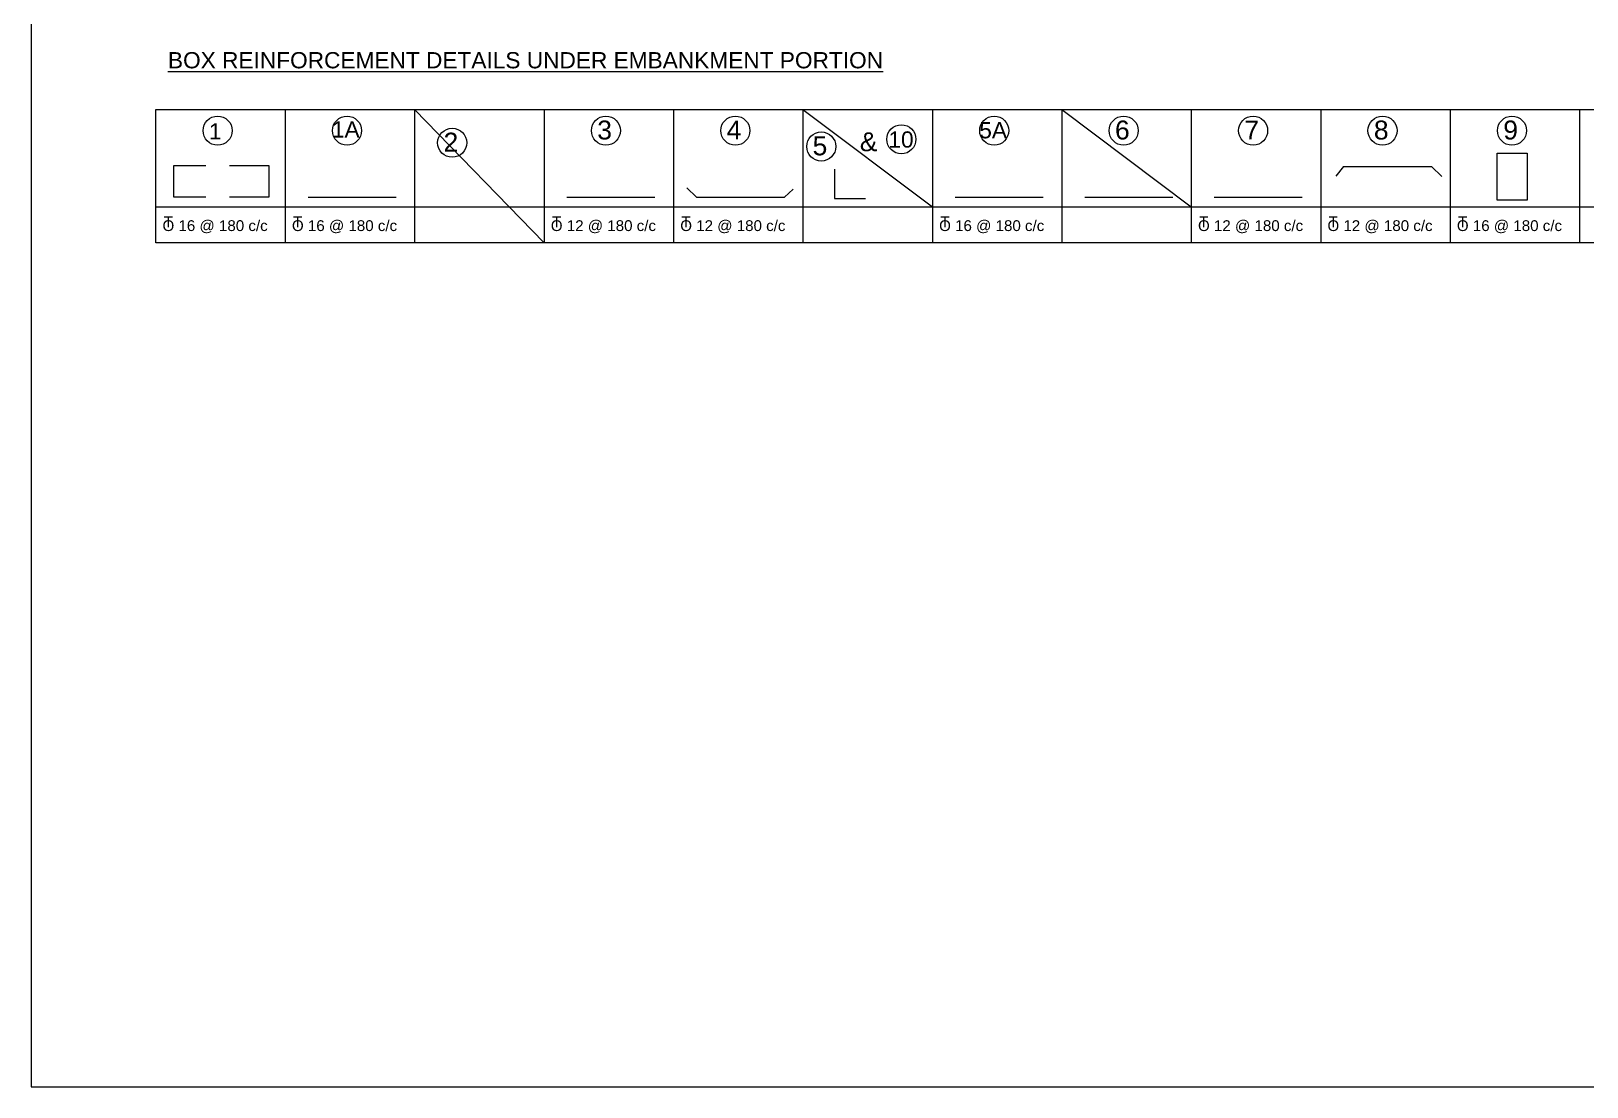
# Model space of a CAD drawing. Header units: millimetres. Extents: x 5124 to 6568637, y 2311 to 91879094.
# Drawn here: x 3687079 to 3698587, y 45931147 to 45938959 of the extents above; entities that cross this region are included whole.
import ezdxf

# ---------------------------------------------------------------- set-up
doc = ezdxf.new("R2010")
doc.units = ezdxf.units.MM
doc.header["$MEASUREMENT"] = 0
for name, color, linetype in [('DIMENSION', 7, 'Continuous'), ('DRAWING', 7, 'Continuous'), ('TEXT', 7, 'Continuous')]:
    doc.layers.add(name, color=color, linetype=linetype)
doc.styles.get("Standard").update_dxf_attribs({"font": 'arial.ttf', "height": 120})

msp = doc.modelspace()

# ---------------------------------------------------------------- linework, layer by layer
at = {"layer": 'DIMENSION', "linetype": 'Continuous'}
msp.add_lwpolyline([(3694703.2, 45938380.3), (3695660.7, 45937659.8)], dxfattribs=at)
at = {"layer": 'DRAWING', "linetype": 'Continuous'}
for p, q in [((3688000.8, 45938380.3), (3706193.1, 45938380.3)), ((3688000.8, 45937392.5), (3688000.8, 45938380.3)), ((3688134, 45937965.1), (3688370.1, 45937965.1)), ((3688134, 45937730.9), (3688134, 45937965.1)), ((3688547, 45937965.1), (3688837.3, 45937965.1)), ((3688837.3, 45937965.1), (3688837.3, 45937730.9)), ((3688370.1, 45937730.9), (3688134, 45937730.9)), ((3688837.3, 45937730.9), (3688547, 45937730.9)), ((3706193.1, 45937392.5), (3688000.8, 45937392.5))]:
    msp.add_line(p, q, dxfattribs=at)
for points in [[(3722970.4, 45956413.9), (3687078.7, 45956413.9), (3687078.7, 45931147.2), (3722970.4, 45931147.2)], [(3697922.5, 45938055.7), (3698145.7, 45938055.7), (3698145.7, 45937709.3), (3697922.5, 45937709.3)]]:
    msp.add_lwpolyline(points, close=True, dxfattribs=at)
for points in [[(3688958.3, 45938380.3), (3688958.3, 45937392.5)], [(3689915.8, 45938380.3), (3689915.8, 45937392.5)], [(3689915.8, 45938380.3), (3690873.3, 45937392.5)], [(3690873.3, 45938380.3), (3690873.3, 45937392.5)], [(3691830.8, 45938380.3), (3691830.8, 45937392.5)], [(3692788.3, 45938380.3), (3692788.3, 45937392.5)], [(3692788.3, 45938380.3), (3693745.8, 45937659.8)], [(3693745.8, 45938380.3), (3693745.8, 45937392.5)], [(3694703.2, 45938380.3), (3694703.2, 45937392.5)], [(3695660.7, 45938380.3), (3695660.7, 45937392.5)], [(3696618.2, 45938380.3), (3696618.2, 45937392.5)], [(3697575.7, 45938380.3), (3697575.7, 45937392.5)], [(3698533.2, 45938380.3), (3698533.2, 45937392.5)], [(3693021.9, 45937938.8), (3693021.9, 45937720.9), (3693250, 45937720.9)], [(3696787.4, 45937957.6), (3696731.3, 45937886.6)], [(3696787.4, 45937957.6), (3697438.6, 45937957.6)], [(3697438.6, 45937957.6), (3697514, 45937884.4)], [(3689127.5, 45937730.9), (3689778.7, 45937730.9)], [(3691042.5, 45937730.9), (3691693.7, 45937730.9)], [(3692000, 45937730.9), (3691930.4, 45937800.5)], [(3692000, 45937730.9), (3692651.2, 45937730.9)], [(3692651.2, 45937730.9), (3692716.1, 45937790.1)], [(3693914.9, 45937730.9), (3694566.1, 45937730.9)], [(3694872.4, 45937730.9), (3695523.6, 45937730.9)], [(3695829.9, 45937730.9), (3696481.1, 45937730.9)], [(3688000.8, 45937659.8), (3706193.1, 45937659.8)]]:
    msp.add_lwpolyline(points, dxfattribs=at)
for centre in [(3688458.3, 45938222.9), (3689415.8, 45938222.9), (3691330.8, 45938222.9), (3692288.2, 45938222.9), (3694203.2, 45938222.9), (3695160.7, 45938222.9), (3696118.2, 45938222.9), (3697075.7, 45938222.9), (3698033.2, 45938222.9), (3690193.7, 45938133.3), (3692923.8, 45938105.7), (3693516.4, 45938158.9)]:
    msp.add_circle(centre, 107.6, dxfattribs=at)

# ---------------------------------------------------------------- texts
at = {"layer": 'DRAWING'}
for s, height, p in [('1', 120, (3688394.2, 45938157.4)), ('1A', 120, (3689303.7, 45938171.7)), ('3', 140, (3691266.7, 45938157.4)), ('4', 140, (3692224.2, 45938157.4)), ('5A', 120, (3694092.6, 45938165.9)), ('6', 140, (3695096.6, 45938157.4)), ('7', 140, (3696054.1, 45938157.4)), ('8', 140, (3697011.6, 45938157.4)), ('9', 140, (3697969.1, 45938157.4)), ('2', 140, (3690129.7, 45938067.8)), ('5', 140, (3692859.7, 45938040.2)), ('&', 140, (3693208.9, 45938070.5)), ('10', 120, (3693420.4, 45938097.3))]:
    msp.add_text(s, height=height, dxfattribs=at).set_placement(p)
at = {"layer": 'TEXT'}
for s, height, p in [('%%UBOX REINFORCEMENT DETAILS UNDER EMBANKMENT PORTION', 120, (3688090.9, 45938683.9)), ('T', 80, (3688059.5, 45937507.7)), ('T', 80, (3689016.9, 45937507.7)), ('T', 80, (3690931.9, 45937507.7)), ('T', 80, (3691889.4, 45937507.7)), ('T', 80, (3693804.4, 45937507.7)), ('T', 80, (3695719.4, 45937507.7)), ('T', 80, (3696676.8, 45937507.7)), ('T', 80, (3697634.3, 45937507.7)), ('O 16 @ 180 c/c', 80, (3688050.8, 45937479.8)), ('O 16 @ 180 c/c', 80, (3689008.3, 45937479.8)), ('O 12 @ 180 c/c', 80, (3690923.3, 45937479.8)), ('O 12 @ 180 c/c', 80, (3691880.8, 45937479.8)), ('O 16 @ 180 c/c', 80, (3693795.7, 45937479.8)), ('O 12 @ 180 c/c', 80, (3695710.7, 45937479.8)), ('O 12 @ 180 c/c', 80, (3696668.2, 45937479.8)), ('O 16 @ 180 c/c', 80, (3697625.7, 45937479.8))]:
    msp.add_text(s, height=height, dxfattribs=at).set_placement(p)

doc.saveas('drawing.dxf')
